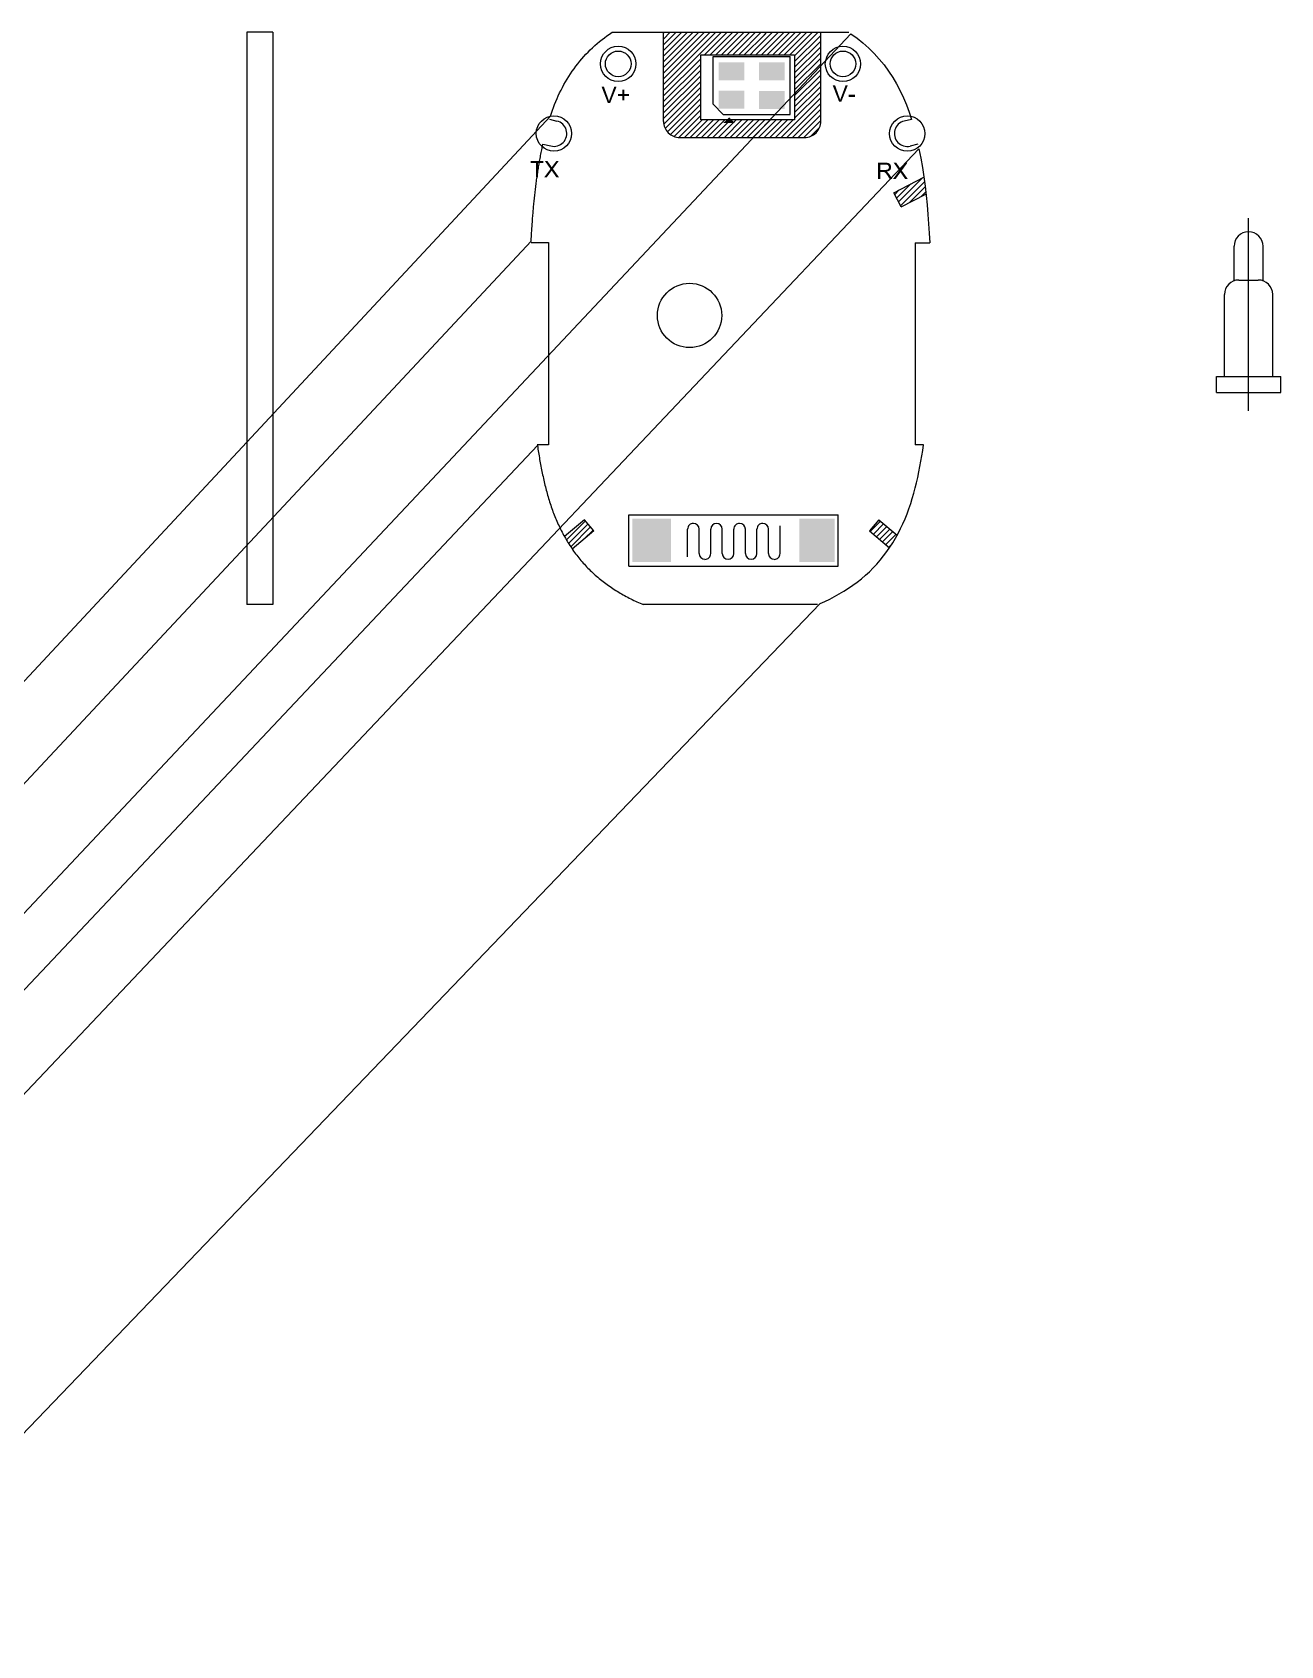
# Model space of a CAD drawing. Extents: x 0 to 768, y 0 to 803.
# Drawn here: x 729.1 to 767.9, y 752.6 to 802.8 of the extents above; entities that cross this region are included whole.
import ezdxf

# ---------------------------------------------------------------- set-up
doc = ezdxf.new("R2010")
doc.units = 0
doc.linetypes.add('CENTER', pattern=[50.8, 31.75, -6.35, 6.35, -6.35])
doc.layers.get('0').update_dxf_attribs({"linetype": 'CONTINUOUS'})
doc.layers.add('MD210D20200325_GTO', color=6, linetype='CONTINUOUS')

msp = doc.modelspace()

# ---------------------------------------------------------------- linework, layer by layer
at = {"color": 3, "linetype": 'CONTINUOUS'}
for p, q in [((747.122, 802.784), (754.479, 802.784)), ((0, 0), (754.544, 802.74)), ((746.442, 802.237), (746.512, 802.304)), ((746.512, 802.304), (746.584, 802.369)), ((746.584, 802.369), (746.657, 802.433)), ((746.657, 802.433), (746.731, 802.495)), ((746.731, 802.495), (746.807, 802.556)), ((746.807, 802.556), (746.884, 802.615)), ((746.884, 802.615), (746.962, 802.673)), ((746.962, 802.673), (747.041, 802.73)), ((747.041, 802.73), (747.122, 802.784)), ((754.544, 802.74), (754.736, 802.601)), ((754.736, 802.601), (754.921, 802.452)), ((754.921, 802.452), (755.098, 802.295)), ((755.098, 802.295), (755.266, 802.128)), ((745.996, 801.729), (746.055, 801.806)), ((746.055, 801.806), (746.116, 801.882)), ((746.116, 801.882), (746.178, 801.956)), ((746.178, 801.956), (746.242, 802.029)), ((746.242, 802.029), (746.307, 802.1)), ((746.307, 802.1), (746.374, 802.169)), ((746.374, 802.169), (746.442, 802.237)), ((755.266, 802.128), (755.425, 801.953)), ((755.425, 801.953), (755.575, 801.771)), ((745.674, 801.241), (745.724, 801.325)), ((745.724, 801.325), (745.775, 801.408)), ((745.775, 801.408), (745.828, 801.49)), ((745.828, 801.49), (745.883, 801.571)), ((745.883, 801.571), (745.939, 801.65)), ((745.939, 801.65), (745.996, 801.729)), ((755.575, 801.771), (755.714, 801.58)), ((755.714, 801.58), (755.844, 801.381)), ((755.844, 801.381), (755.964, 801.176)), ((745.408, 800.72), (745.448, 800.809)), ((745.448, 800.809), (745.49, 800.897)), ((745.49, 800.897), (745.533, 800.984)), ((745.533, 800.984), (745.579, 801.07)), ((745.579, 801.07), (745.625, 801.156)), ((745.625, 801.156), (745.674, 801.241)), ((755.964, 801.176), (756.074, 800.965)), ((756.074, 800.965), (756.176, 800.749)), ((745.232, 800.266), (745.264, 800.358)), ((745.264, 800.358), (745.298, 800.45)), ((745.298, 800.45), (745.333, 800.541)), ((745.333, 800.541), (745.37, 800.631)), ((745.37, 800.631), (745.408, 800.72)), ((756.176, 800.749), (756.269, 800.529)), ((756.269, 800.529), (756.353, 800.305)), ((756.353, 800.305), (756.429, 800.077)), ((0, 0), (745.201, 800.173)), ((745.172, 800.081), (745.407, 800.025)), ((745.201, 800.173), (745.232, 800.266)), ((756.429, 800.077), (756.201, 800.022)), ((744.96, 799.264), (744.97, 799.308)), ((744.97, 799.308), (745.219, 799.248)), ((756.63, 799.304), (756.388, 799.246)), ((0, 0), (756.662, 799.155)), ((744.858, 798.73), (744.866, 798.775)), ((744.866, 798.775), (744.873, 798.82)), ((744.873, 798.82), (744.881, 798.864)), ((744.881, 798.864), (744.89, 798.909)), ((744.89, 798.909), (744.898, 798.953)), ((744.898, 798.953), (744.906, 798.998)), ((744.906, 798.998), (744.915, 799.042)), ((744.915, 799.042), (744.924, 799.087)), ((744.924, 799.087), (744.933, 799.131)), ((744.933, 799.131), (744.942, 799.176)), ((744.942, 799.176), (744.951, 799.22)), ((744.951, 799.22), (744.96, 799.264)), ((756.662, 799.155), (756.717, 798.868)), ((756.717, 798.868), (756.767, 798.579)), ((744.781, 798.236), (744.788, 798.281)), ((744.788, 798.281), (744.794, 798.326)), ((744.794, 798.326), (744.801, 798.371)), ((744.801, 798.371), (744.807, 798.416)), ((744.807, 798.416), (744.814, 798.461)), ((744.814, 798.461), (744.821, 798.506)), ((744.821, 798.506), (744.828, 798.551)), ((744.828, 798.551), (744.835, 798.596)), ((744.835, 798.596), (744.843, 798.641)), ((744.843, 798.641), (744.85, 798.685)), ((744.85, 798.685), (744.858, 798.73)), ((756.767, 798.579), (756.811, 798.29)), ((756.811, 798.29), (756.85, 797.999)), ((744.719, 797.739), (744.724, 797.785)), ((744.724, 797.785), (744.73, 797.83)), ((744.73, 797.83), (744.735, 797.875)), ((744.735, 797.875), (744.74, 797.92)), ((744.74, 797.92), (744.746, 797.966)), ((744.746, 797.966), (744.751, 798.011)), ((744.751, 798.011), (744.757, 798.056)), ((744.757, 798.056), (744.763, 798.101)), ((744.763, 798.101), (744.769, 798.146)), ((744.769, 798.146), (744.775, 798.191)), ((744.775, 798.191), (744.781, 798.236)), ((756.85, 797.999), (756.884, 797.707)), ((744.67, 797.241), (744.674, 797.286)), ((744.674, 797.286), (744.678, 797.331)), ((744.678, 797.331), (744.682, 797.377)), ((744.682, 797.377), (744.686, 797.422)), ((744.686, 797.422), (744.691, 797.468)), ((744.691, 797.468), (744.695, 797.513)), ((744.695, 797.513), (744.7, 797.558)), ((744.7, 797.558), (744.705, 797.604)), ((744.705, 797.604), (744.709, 797.649)), ((744.709, 797.649), (744.714, 797.694)), ((744.714, 797.694), (744.719, 797.739)), ((756.884, 797.707), (756.914, 797.415)), ((756.914, 797.415), (756.941, 797.122)), ((744.631, 796.74), (744.634, 796.786)), ((744.634, 796.786), (744.637, 796.831)), ((744.637, 796.831), (744.641, 796.877)), ((744.641, 796.877), (744.644, 796.922)), ((744.644, 796.922), (744.647, 796.968)), ((744.647, 796.968), (744.651, 797.013)), ((744.651, 797.013), (744.655, 797.059)), ((744.655, 797.059), (744.658, 797.104)), ((744.658, 797.104), (744.662, 797.15)), ((744.662, 797.15), (744.666, 797.195)), ((744.666, 797.195), (744.67, 797.241)), ((756.941, 797.122), (756.963, 796.829)), ((756.963, 796.829), (756.981, 796.535)), ((0, 0), (744.604, 796.284)), ((744.604, 796.284), (744.606, 796.33)), ((744.606, 796.33), (744.609, 796.376)), ((744.609, 796.376), (744.611, 796.421)), ((744.611, 796.421), (744.614, 796.467)), ((744.614, 796.467), (744.617, 796.512)), ((744.617, 796.512), (744.619, 796.558)), ((744.619, 796.558), (744.622, 796.603)), ((744.622, 796.603), (744.625, 796.649)), ((744.625, 796.649), (744.628, 796.695)), ((744.628, 796.695), (744.631, 796.74)), ((756.981, 796.535), (756.997, 796.24)), ((744.602, 796.243), (745.146, 796.243)), ((745.146, 796.243), (745.144, 789.952)), ((756.545, 796.24), (756.545, 789.952)), ((756.545, 796.24), (756.997, 796.24)), ((0, 0), (744.799, 789.933)), ((745.144, 789.952), (744.796, 789.952)), ((744.799, 789.933), (744.807, 789.879)), ((744.807, 789.879), (744.815, 789.825)), ((744.815, 789.825), (744.823, 789.771)), ((744.823, 789.771), (744.832, 789.717)), ((756.804, 789.952), (756.545, 789.952)), ((756.752, 789.614), (756.779, 789.782)), ((756.779, 789.782), (756.804, 789.952)), ((744.832, 789.717), (744.841, 789.663)), ((744.841, 789.663), (744.85, 789.609)), ((744.85, 789.609), (744.859, 789.555)), ((744.859, 789.555), (744.868, 789.502)), ((744.868, 789.502), (744.878, 789.448)), ((744.878, 789.448), (744.888, 789.394)), ((744.888, 789.394), (744.898, 789.34)), ((744.898, 789.34), (744.908, 789.287)), ((744.908, 789.287), (744.918, 789.233)), ((756.659, 789.111), (756.692, 789.278)), ((756.692, 789.278), (756.723, 789.445)), ((756.723, 789.445), (756.752, 789.614)), ((744.918, 789.233), (744.929, 789.179)), ((744.929, 789.179), (744.939, 789.126)), ((744.939, 789.126), (744.95, 789.072)), ((744.95, 789.072), (744.961, 789.019)), ((744.961, 789.019), (744.973, 788.966)), ((744.973, 788.966), (744.984, 788.913)), ((744.984, 788.913), (744.996, 788.86)), ((744.996, 788.86), (745.008, 788.807)), ((745.008, 788.807), (745.021, 788.754)), ((745.021, 788.754), (745.034, 788.701)), ((756.544, 788.613), (756.585, 788.778)), ((756.585, 788.778), (756.623, 788.944)), ((756.623, 788.944), (756.659, 789.111)), ((745.034, 788.701), (745.047, 788.648)), ((745.047, 788.648), (745.06, 788.596)), ((745.06, 788.596), (745.073, 788.543)), ((745.073, 788.543), (745.087, 788.491)), ((745.087, 788.491), (745.102, 788.439)), ((745.102, 788.439), (745.116, 788.387)), ((745.116, 788.387), (745.131, 788.335)), ((745.131, 788.335), (745.147, 788.284)), ((745.147, 788.284), (745.162, 788.232)), ((756.404, 788.126), (756.454, 788.287)), ((756.454, 788.287), (756.501, 788.449)), ((756.501, 788.449), (756.544, 788.613)), ((745.162, 788.232), (745.178, 788.181)), ((745.178, 788.181), (745.195, 788.13)), ((745.195, 788.13), (745.212, 788.079)), ((745.212, 788.079), (745.229, 788.028)), ((745.229, 788.028), (745.247, 787.977)), ((745.247, 787.977), (745.265, 787.927)), ((745.265, 787.927), (745.283, 787.876)), ((745.283, 787.876), (745.302, 787.826)), ((745.302, 787.826), (745.322, 787.776)), ((745.322, 787.776), (745.342, 787.727)), ((756.229, 787.654), (756.292, 787.81)), ((756.292, 787.81), (756.35, 787.967)), ((756.35, 787.967), (756.404, 788.126)), ((745.342, 787.727), (745.362, 787.677)), ((745.362, 787.677), (745.383, 787.628)), ((745.383, 787.628), (745.404, 787.579)), ((745.404, 787.579), (745.426, 787.53)), ((745.426, 787.53), (745.448, 787.481)), ((745.448, 787.481), (745.47, 787.433)), ((745.47, 787.433), (745.493, 787.385)), ((745.493, 787.385), (745.517, 787.337)), ((745.517, 787.337), (745.541, 787.289)), ((745.541, 787.289), (745.565, 787.241)), ((745.565, 787.241), (745.59, 787.194)), ((756.014, 787.201), (756.09, 787.35)), ((756.09, 787.35), (756.162, 787.501)), ((756.162, 787.501), (756.229, 787.654)), ((745.59, 787.194), (745.615, 787.147)), ((745.615, 787.147), (745.641, 787.101)), ((745.641, 787.101), (745.667, 787.055)), ((745.667, 787.055), (745.694, 787.008)), ((745.694, 787.008), (745.721, 786.963)), ((745.721, 786.963), (745.749, 786.917)), ((745.749, 786.917), (745.777, 786.872)), ((745.777, 786.872), (745.805, 786.827)), ((745.805, 786.827), (745.835, 786.783)), ((745.835, 786.783), (745.864, 786.739)), ((745.864, 786.739), (745.894, 786.695)), ((755.663, 786.634), (755.758, 786.771)), ((755.758, 786.771), (755.848, 786.911)), ((755.848, 786.911), (755.933, 787.054)), ((755.933, 787.054), (756.014, 787.201)), ((745.894, 786.695), (745.925, 786.652)), ((745.925, 786.652), (745.956, 786.609)), ((745.956, 786.609), (745.988, 786.566)), ((745.988, 786.566), (746.02, 786.524)), ((746.02, 786.524), (746.052, 786.482)), ((746.052, 786.482), (746.085, 786.441)), ((746.085, 786.441), (746.119, 786.4)), ((746.119, 786.4), (746.153, 786.359)), ((746.153, 786.359), (746.187, 786.319)), ((746.187, 786.319), (746.222, 786.279)), ((746.222, 786.279), (746.258, 786.24)), ((746.258, 786.24), (746.294, 786.201)), ((755.237, 786.127), (755.35, 786.248)), ((755.35, 786.248), (755.459, 786.373)), ((755.459, 786.373), (755.564, 786.502)), ((755.564, 786.502), (755.663, 786.634)), ((746.294, 786.201), (746.33, 786.163)), ((746.33, 786.163), (746.367, 786.124)), ((746.367, 786.124), (746.404, 786.087)), ((746.404, 786.087), (746.441, 786.05)), ((746.441, 786.05), (746.48, 786.013)), ((746.48, 786.013), (746.518, 785.976)), ((746.518, 785.976), (746.557, 785.941)), ((746.557, 785.941), (746.597, 785.905)), ((746.597, 785.905), (746.636, 785.87)), ((746.636, 785.87), (746.677, 785.836)), ((746.677, 785.836), (746.717, 785.802)), ((746.717, 785.802), (746.759, 785.768)), ((746.759, 785.768), (746.8, 785.735)), ((746.8, 785.735), (746.842, 785.702)), ((754.739, 785.687), (754.87, 785.791)), ((754.87, 785.791), (754.996, 785.898)), ((754.996, 785.898), (755.119, 786.01)), ((755.119, 786.01), (755.237, 786.127)), ((746.842, 785.702), (746.884, 785.67)), ((746.884, 785.67), (746.927, 785.638)), ((746.927, 785.638), (746.97, 785.607)), ((746.97, 785.607), (747.013, 785.576)), ((747.013, 785.576), (747.057, 785.545)), ((747.057, 785.545), (747.101, 785.515)), ((747.101, 785.515), (747.145, 785.486)), ((747.145, 785.486), (747.19, 785.457)), ((747.19, 785.457), (747.235, 785.428)), ((747.235, 785.428), (747.28, 785.4)), ((747.28, 785.4), (747.326, 785.372)), ((747.326, 785.372), (747.371, 785.344)), ((747.371, 785.344), (747.418, 785.317)), ((747.418, 785.317), (747.464, 785.291)), ((747.464, 785.291), (747.511, 785.265)), ((747.511, 785.265), (747.558, 785.239)), ((747.558, 785.239), (747.605, 785.214)), ((753.889, 785.16), (754.038, 785.237)), ((754.038, 785.237), (754.184, 785.319)), ((754.184, 785.319), (754.327, 785.404)), ((754.327, 785.404), (754.468, 785.494)), ((754.468, 785.494), (754.605, 785.589)), ((754.605, 785.589), (754.739, 785.687)), ((0, 0), (753.585, 785.018)), ((747.605, 785.214), (747.652, 785.189)), ((747.652, 785.189), (747.7, 785.165)), ((747.7, 785.165), (747.748, 785.141)), ((747.748, 785.141), (747.796, 785.117)), ((747.796, 785.117), (747.845, 785.094)), ((747.845, 785.094), (747.893, 785.072)), ((747.893, 785.072), (747.942, 785.049)), ((747.942, 785.049), (747.991, 785.028)), ((747.991, 785.028), (748.041, 785.006)), ((748.041, 785.006), (748.09, 784.985)), ((753.507, 784.985), (748.09, 784.985)), ((753.585, 785.018), (753.738, 785.087)), ((753.738, 785.087), (753.889, 785.16))]:
    msp.add_line(p, q, dxfattribs=at)
at = {"color": 1, "linetype": 'CONTINUOUS'}
for p, q in [((748.722, 802.752), (748.754, 802.784)), ((748.722, 802.575), (748.931, 802.784)), ((748.722, 802.398), (749.108, 802.784)), ((748.722, 802.221), (749.285, 802.784)), ((748.722, 802.045), (749.461, 802.784)), ((748.722, 801.868), (749.638, 802.784)), ((748.722, 801.691), (749.815, 802.784)), ((748.722, 801.514), (749.992, 802.784)), ((748.722, 801.338), (750.169, 802.784)), ((748.722, 801.161), (750.345, 802.784)), ((748.722, 800.984), (750.522, 802.784)), ((748.722, 800.014), (748.722, 802.784)), ((749.995, 802.08), (750.699, 802.784)), ((750.172, 802.08), (750.876, 802.784)), ((750.348, 802.08), (751.052, 802.784)), ((750.525, 802.08), (751.229, 802.784)), ((750.702, 802.08), (751.406, 802.784)), ((750.879, 802.08), (751.583, 802.784)), ((751.056, 802.08), (751.76, 802.784)), ((751.573, 802.244), (752.113, 802.784)), ((751.586, 802.08), (752.29, 802.784)), ((751.763, 802.08), (752.467, 802.784)), ((751.859, 802.708), (751.936, 802.784)), ((751.939, 802.08), (752.643, 802.784)), ((752.116, 802.08), (752.82, 802.784)), ((752.293, 802.08), (752.997, 802.784)), ((752.47, 802.08), (753.174, 802.784)), ((752.647, 802.08), (753.351, 802.784)), ((752.797, 802.054), (753.527, 802.784)), ((753.608, 800.015), (753.608, 802.784)), ((751.232, 802.08), (751.859, 802.708)), ((752.797, 801.877), (753.608, 802.688)), ((752.797, 801.7), (753.608, 802.511)), ((752.797, 801.523), (753.608, 802.335)), ((748.722, 800.807), (749.878, 801.963)), ((748.722, 800.63), (749.878, 801.787)), ((749.878, 802.08), (752.797, 802.08)), ((749.878, 800.063), (749.878, 802.08)), ((751.409, 802.08), (751.573, 802.244)), ((752.797, 801.347), (753.608, 802.158)), ((752.797, 802.08), (752.797, 800.063)), ((752.797, 801.17), (753.608, 801.981)), ((752.797, 800.993), (753.608, 801.804)), ((748.722, 800.454), (749.878, 801.61)), ((748.722, 800.277), (749.878, 801.433)), ((752.797, 800.816), (753.608, 801.627)), ((752.797, 800.639), (753.608, 801.451)), ((748.722, 800.1), (749.878, 801.256)), ((748.729, 799.93), (749.878, 801.079)), ((748.771, 799.796), (749.878, 800.903)), ((752.797, 800.463), (753.608, 801.274)), ((752.797, 800.286), (753.608, 801.097)), ((752.797, 800.109), (753.608, 800.92)), ((748.841, 799.689), (749.878, 800.726)), ((748.934, 799.605), (749.878, 800.549)), ((749.05, 799.544), (749.878, 800.372)), ((752.379, 799.515), (753.608, 800.744)), ((752.556, 799.515), (753.608, 800.567)), ((752.732, 799.515), (753.608, 800.39)), ((749.197, 799.515), (749.878, 800.196)), ((749.373, 799.514), (749.922, 800.063)), ((749.55, 799.514), (750.099, 800.063)), ((749.727, 799.514), (750.276, 800.063)), ((752.797, 800.063), (749.878, 800.063)), ((749.903, 799.514), (750.452, 800.063)), ((750.08, 799.514), (750.629, 800.063)), ((750.257, 799.514), (750.806, 800.063)), ((750.434, 799.514), (750.983, 800.063)), ((750.611, 799.514), (751.159, 800.063)), ((750.787, 799.514), (751.336, 800.063)), ((750.964, 799.514), (751.513, 800.063)), ((751.141, 799.514), (751.69, 800.063)), ((751.318, 799.514), (751.867, 800.063)), ((751.495, 799.514), (752.043, 800.063)), ((751.672, 799.514), (752.22, 800.063)), ((751.848, 799.515), (752.397, 800.063)), ((752.025, 799.515), (752.574, 800.063)), ((752.202, 799.515), (752.75, 800.063)), ((752.909, 799.515), (753.608, 800.213)), ((753.086, 799.515), (753.608, 800.036)), ((753.302, 799.554), (753.569, 799.82)), ((749.222, 799.514), (753.108, 799.515)), ((755.88, 797.795), (756.813, 798.274)), ((756.108, 797.352), (755.88, 797.795)), ((755.908, 797.741), (756.049, 797.881)), ((755.968, 797.624), (756.412, 798.068)), ((756.028, 797.507), (756.776, 798.255)), ((756.088, 797.39), (756.832, 798.134)), ((756.353, 797.479), (756.852, 797.978)), ((756.717, 797.665), (756.871, 797.82)), ((756.108, 797.353), (756.88, 797.749)), ((746.265, 787.625), (745.64, 787.103)), ((745.698, 787.001), (746.292, 787.594)), ((745.765, 786.891), (746.372, 787.497)), ((745.835, 786.783), (746.452, 787.401)), ((746.555, 787.278), (745.881, 786.714)), ((746.255, 787.027), (746.533, 787.305)), ((746.555, 787.278), (746.265, 787.625)), ((755.409, 787.627), (755.119, 787.28)), ((755.119, 787.28), (755.748, 786.756)), ((755.147, 787.257), (755.468, 787.577)), ((755.243, 787.176), (755.564, 787.497)), ((755.34, 787.096), (755.66, 787.417)), ((755.409, 787.627), (755.984, 787.146)), ((755.436, 787.016), (755.757, 787.336)), ((755.532, 786.935), (755.853, 787.256)), ((755.629, 786.855), (755.949, 787.175)), ((755.725, 786.774), (755.824, 786.873))]:
    msp.add_line(p, q, dxfattribs=at)
at = {"color": 3}
for p, q in [((736.569, 802.784), (735.769, 802.784)), ((735.769, 802.784), (735.769, 784.985)), ((736.569, 802.784), (736.569, 784.985)), ((736.569, 784.985), (735.769, 784.985))]:
    msp.add_line(p, q, dxfattribs=at)
at = {"color": 1, "linetype": 'CENTER'}
msp.add_line((766.909, 791.014), (766.909, 797.004), dxfattribs=at)
for p, q in [((766.909, 796.58), (766.909, 796.58)), ((766.459, 795.054), (766.459, 796.13)), ((767.359, 795.054), (767.359, 796.13)), ((766.609, 795.08), (767.209, 795.08)), ((766.159, 792.08), (766.159, 794.63)), ((767.659, 792.08), (767.659, 794.63)), ((765.909, 791.58), (765.909, 792.08)), ((765.909, 792.08), (767.909, 792.08)), ((767.909, 791.58), (767.909, 792.08)), ((765.909, 791.58), (767.909, 791.58))]:
    msp.add_line(p, q)
for centre in [(747.31, 801.802), (754.299, 801.801), (745.313, 799.636), (756.297, 799.634)]:
    msp.add_circle(centre, 0.549)
at = {"color": 3, "linetype": 'CONTINUOUS'}
for centre in [(747.31, 801.802), (754.299, 801.801)]:
    msp.add_circle(centre, 0.399, dxfattribs=at)
at = {"color": 7, "linetype": 'CONTINUOUS'}
msp.add_circle((749.53, 793.978), 1, dxfattribs=at)
at = {"color": 3, "linetype": 'CONTINUOUS'}
for centre, radius, start, end in [((745.313, 799.636), 0.399, 256.4207, 76.4491), ((756.295, 799.634), 0.399, 103.5503, 283.5791), ((750.801, 784.111), 0.874, 89.9776, 90.0224)]:
    msp.add_arc(centre, radius, start, end, dxfattribs=at)
at = {"color": 1, "linetype": 'CONTINUOUS'}
for centre, start, end in [((749.221, 800.014), 179.9987, 270.0258), ((753.108, 800.014), 269.9956, 0.0288)]:
    msp.add_arc(centre, 0.5, start, end, dxfattribs=at)
for centre, start, end in [((766.909, 796.13), 90, 180), ((766.909, 796.13), 0, 90), ((766.609, 794.63), 90, 180), ((767.209, 794.63), 0, 90)]:
    msp.add_arc(centre, 0.45, start, end)
for points in [[(751.227, 801.853), (751.227, 801.289), (750.429, 801.853), (750.429, 801.289)], [(752.484, 801.853), (752.484, 801.289), (751.685, 801.853), (751.685, 801.289)], [(751.227, 800.969), (751.227, 800.405), (750.429, 800.969), (750.429, 800.405)], [(752.484, 800.96), (752.484, 800.396), (751.685, 800.96), (751.685, 800.396)], [(748.949, 787.658), (748.949, 786.31), (747.751, 787.658), (747.751, 786.31)], [(754.041, 787.658), (754.041, 786.31), (752.942, 787.658), (752.942, 786.31)]]:
    msp.add_solid(points)
at = {"layer": 'MD210D20200325_GTO'}
for p, q in [((750.259, 802.028), (752.655, 802.028)), ((750.259, 800.551), (750.259, 802.028)), ((752.655, 800.231), (752.655, 802.028)), ((750.259, 800.551), (750.578, 800.231)), ((750.578, 800.231), (752.655, 800.231)), ((747.641, 786.185), (747.641, 787.773)), ((747.641, 787.773), (754.15, 787.773)), ((754.15, 786.185), (754.15, 787.773)), ((749.468, 786.475), (749.468, 787.333)), ((749.828, 786.575), (749.828, 787.333)), ((749.828, 786.575), (749.828, 787.333)), ((750.187, 786.575), (750.187, 787.333)), ((750.546, 786.575), (750.546, 787.333)), ((750.906, 786.575), (750.906, 787.333)), ((751.265, 786.575), (751.265, 787.333)), ((751.625, 786.575), (751.625, 787.333)), ((751.984, 786.575), (751.984, 787.333)), ((751.984, 786.575), (751.984, 787.333)), ((752.343, 786.575), (752.343, 787.433)), ((747.641, 786.185), (754.15, 786.185))]:
    msp.add_line(p, q, dxfattribs=at)
for centre, start, end in [((749.648, 787.333), 90.0401, 180.0408), ((749.648, 787.333), 360, 90), ((750.367, 787.333), 90, 180), ((750.366, 787.333), 360, 89.9192), ((751.086, 787.333), 90.0401, 180.0408), ((751.085, 787.333), 360, 90), ((751.804, 787.333), 90.0401, 180.0408), ((751.804, 787.333), 360, 90), ((750.007, 786.575), 180, 270), ((750.007, 786.574), 270.0401, 0.0408), ((750.726, 786.575), 180, 270), ((750.726, 786.575), 270, 0), ((751.445, 786.575), 180, 270), ((751.445, 786.575), 270, 0), ((752.164, 786.575), 180, 270), ((752.164, 786.574), 270.0401, 0.0408)]:
    msp.add_arc(centre, 0.18, start, end, dxfattribs=at)
for points in [[(746.936, 800.723), (746.792, 801.094), (746.998, 800.723), (746.866, 801.094)], [(747.053, 800.723), (747.191, 801.094), (747.114, 800.723), (747.26, 801.094)], [(747.191, 801.094), (747.191, 801.094), (747.26, 801.094), (747.191, 801.094)], [(747.305, 800.806), (747.305, 800.864), (747.643, 800.806), (747.643, 800.864)], [(747.305, 800.864), (747.444, 800.864), (747.643, 800.864), (747.503, 800.864)], [(747.444, 800.864), (747.444, 801.003), (747.503, 800.864), (747.503, 801.003)], [(747.444, 800.666), (747.444, 800.806), (747.503, 800.666), (747.503, 800.806)], [(754.124, 800.763), (753.98, 801.134), (754.186, 800.763), (754.054, 801.134)], [(754.241, 800.763), (754.379, 801.134), (754.302, 800.763), (754.448, 801.134)], [(754.379, 801.134), (754.379, 801.134), (754.448, 801.134), (754.379, 801.134)], [(754.476, 800.776), (754.476, 800.839), (754.669, 800.776), (754.669, 800.839)], [(746.936, 800.722), (746.936, 800.723), (746.998, 800.722), (746.998, 800.723)], [(746.937, 800.721), (746.936, 800.722), (746.999, 800.721), (746.998, 800.722)], [(746.938, 800.718), (746.937, 800.721), (747, 800.718), (746.999, 800.721)], [(746.939, 800.715), (746.938, 800.718), (747.001, 800.715), (747, 800.718)], [(746.942, 800.707), (746.939, 800.715), (747.004, 800.707), (747.001, 800.715)], [(746.947, 800.696), (746.942, 800.707), (747.008, 800.696), (747.004, 800.707)], [(746.952, 800.683), (746.947, 800.696), (747.012, 800.683), (747.008, 800.696)], [(746.957, 800.669), (746.952, 800.683), (747.017, 800.669), (747.012, 800.683)], [(746.968, 800.64), (746.957, 800.669), (747.025, 800.64), (747.017, 800.669)], [(746.99, 800.583), (746.968, 800.64), (747.06, 800.583), (747.082, 800.64)], [(747.025, 800.64), (747.026, 800.641), (747.082, 800.64), (747.082, 800.641)], [(747.026, 800.641), (747.027, 800.643), (747.082, 800.641), (747.083, 800.643)], [(747.027, 800.643), (747.028, 800.646), (747.083, 800.643), (747.084, 800.646)], [(747.028, 800.646), (747.03, 800.655), (747.084, 800.646), (747.088, 800.655)], [(747.03, 800.655), (747.033, 800.666), (747.088, 800.655), (747.092, 800.666)], [(747.033, 800.666), (747.037, 800.678), (747.092, 800.666), (747.097, 800.678)], [(747.037, 800.678), (747.042, 800.692), (747.097, 800.678), (747.102, 800.692)], [(747.042, 800.692), (747.047, 800.707), (747.102, 800.692), (747.108, 800.707)], [(747.047, 800.707), (747.053, 800.723), (747.108, 800.707), (747.114, 800.723)], [(754.124, 800.762), (754.124, 800.763), (754.186, 800.762), (754.186, 800.763)], [(754.125, 800.761), (754.124, 800.762), (754.187, 800.761), (754.186, 800.762)], [(754.126, 800.758), (754.125, 800.761), (754.188, 800.758), (754.187, 800.761)], [(754.127, 800.755), (754.126, 800.758), (754.189, 800.755), (754.188, 800.758)], [(754.13, 800.747), (754.127, 800.755), (754.192, 800.747), (754.189, 800.755)], [(754.135, 800.736), (754.13, 800.747), (754.195, 800.736), (754.192, 800.747)], [(754.14, 800.723), (754.135, 800.736), (754.2, 800.723), (754.195, 800.736)], [(754.145, 800.708), (754.14, 800.723), (754.205, 800.708), (754.2, 800.723)], [(754.156, 800.68), (754.145, 800.708), (754.213, 800.68), (754.205, 800.708)], [(754.178, 800.623), (754.156, 800.68), (754.248, 800.623), (754.27, 800.68)], [(754.214, 800.681), (754.215, 800.683), (754.27, 800.681), (754.271, 800.683)], [(754.214, 800.68), (754.214, 800.681), (754.27, 800.68), (754.27, 800.681)], [(754.215, 800.683), (754.216, 800.686), (754.271, 800.683), (754.272, 800.686)], [(754.216, 800.686), (754.218, 800.695), (754.272, 800.686), (754.276, 800.695)], [(754.218, 800.695), (754.221, 800.705), (754.276, 800.695), (754.28, 800.705)], [(754.221, 800.705), (754.225, 800.718), (754.28, 800.705), (754.285, 800.718)], [(754.225, 800.718), (754.23, 800.732), (754.285, 800.718), (754.29, 800.732)], [(754.23, 800.732), (754.235, 800.748), (754.29, 800.732), (754.296, 800.748)], [(754.235, 800.748), (754.241, 800.763), (754.296, 800.748), (754.302, 800.763)], [(750.578, 799.962), (750.758, 800.141), (750.938, 799.962), (750.758, 800.141)], [(744.584, 798.721), (744.584, 798.781), (744.988, 798.721), (744.988, 798.781)], [(745.123, 798.65), (745.03, 798.781), (745.203, 798.65), (745.11, 798.781)], [(745.03, 798.781), (745.03, 798.781), (745.11, 798.781), (745.03, 798.781)], [(745.284, 798.644), (745.387, 798.781), (745.361, 798.644), (745.461, 798.781)], [(744.753, 798.27), (744.753, 798.721), (744.82, 798.27), (744.82, 798.721)], [(745.006, 798.27), (745.138, 798.447), (745.087, 798.27), (745.217, 798.447)], [(745.123, 798.649), (745.123, 798.65), (745.203, 798.649), (745.203, 798.65)], [(745.124, 798.648), (745.123, 798.649), (745.205, 798.648), (745.203, 798.649)], [(745.128, 798.643), (745.124, 798.648), (745.208, 798.643), (745.205, 798.648)], [(745.133, 798.636), (745.128, 798.643), (745.214, 798.636), (745.208, 798.643)], [(745.139, 798.627), (745.133, 798.636), (745.219, 798.627), (745.214, 798.636)], [(745.138, 798.447), (745.142, 798.451), (745.217, 798.447), (745.22, 798.451)], [(745.146, 798.617), (745.139, 798.627), (745.226, 798.617), (745.219, 798.627)], [(745.142, 798.451), (745.146, 798.457), (745.22, 798.451), (745.224, 798.457)], [(745.154, 798.606), (745.146, 798.617), (745.233, 798.606), (745.226, 798.617)], [(745.146, 798.457), (745.155, 798.468), (745.224, 798.457), (745.232, 798.468)], [(745.16, 798.597), (745.154, 798.606), (745.238, 798.597), (745.233, 798.606)], [(745.155, 798.468), (745.159, 798.474), (745.232, 798.468), (745.236, 798.474)], [(745.159, 798.474), (745.163, 798.479), (745.236, 798.474), (745.238, 798.479)], [(745.167, 798.587), (745.16, 798.597), (745.244, 798.587), (745.238, 798.597)], [(745.163, 798.479), (745.165, 798.482), (745.238, 798.479), (745.241, 798.482)], [(745.165, 798.482), (745.166, 798.483), (745.241, 798.482), (745.241, 798.483)], [(745.166, 798.483), (745.204, 798.535), (745.322, 798.483), (745.285, 798.535)], [(745.202, 798.538), (745.167, 798.587), (745.283, 798.538), (745.319, 798.587)], [(745.204, 798.535), (745.202, 798.538), (745.285, 798.535), (745.283, 798.538)], [(745.249, 798.471), (745.242, 798.483), (745.33, 798.471), (745.322, 798.483)], [(745.244, 798.587), (745.245, 798.589), (745.319, 798.587), (745.32, 798.589)], [(745.245, 798.589), (745.247, 798.592), (745.32, 798.589), (745.323, 798.592)], [(745.247, 798.592), (745.251, 798.597), (745.323, 798.592), (745.327, 798.597)], [(745.256, 798.462), (745.249, 798.471), (745.337, 798.462), (745.33, 798.471)], [(745.251, 798.597), (745.256, 798.605), (745.327, 798.597), (745.332, 798.605)], [(745.256, 798.605), (745.261, 798.613), (745.332, 798.605), (745.338, 798.613)], [(745.259, 798.457), (745.256, 798.462), (745.34, 798.457), (745.337, 798.462)], [(745.261, 798.454), (745.259, 798.457), (745.343, 798.454), (745.34, 798.457)], [(745.261, 798.613), (745.268, 798.623), (745.338, 798.613), (745.345, 798.623)], [(745.262, 798.453), (745.261, 798.454), (745.344, 798.453), (745.343, 798.454)], [(745.263, 798.452), (745.262, 798.453), (745.344, 798.452), (745.344, 798.453)], [(745.392, 798.27), (745.263, 798.452), (745.475, 798.27), (745.344, 798.452)], [(745.268, 798.623), (745.276, 798.633), (745.345, 798.623), (745.353, 798.633)], [(745.276, 798.633), (745.284, 798.644), (745.353, 798.633), (745.361, 798.644)], [(755.388, 798.727), (755.388, 798.728), (755.654, 798.727), (755.638, 798.728)], [(755.388, 798.728), (755.388, 798.728), (755.632, 798.728), (755.626, 798.728)], [(755.388, 798.725), (755.388, 798.727), (755.67, 798.725), (755.654, 798.727)], [(755.388, 798.722), (755.388, 798.725), (755.687, 798.722), (755.67, 798.725)], [(755.388, 798.719), (755.388, 798.722), (755.704, 798.719), (755.687, 798.722)], [(755.388, 798.717), (755.388, 798.719), (755.711, 798.717), (755.704, 798.719)], [(755.388, 798.714), (755.388, 798.717), (755.718, 798.714), (755.711, 798.717)], [(755.388, 798.712), (755.388, 798.714), (755.725, 798.712), (755.72, 798.714)], [(755.388, 798.714), (755.388, 798.714), (755.72, 798.714), (755.719, 798.714)], [(755.388, 798.714), (755.388, 798.714), (755.719, 798.714), (755.718, 798.714)], [(755.388, 798.708), (755.388, 798.712), (755.731, 798.708), (755.725, 798.712)], [(755.388, 798.703), (755.388, 798.708), (755.739, 798.703), (755.731, 798.708)], [(755.388, 798.696), (755.388, 798.703), (755.748, 798.696), (755.739, 798.703)], [(755.388, 798.688), (755.388, 798.696), (755.757, 798.688), (755.748, 798.696)], [(755.388, 798.678), (755.388, 798.688), (755.767, 798.678), (755.757, 798.688)], [(755.388, 798.672), (755.388, 798.678), (755.771, 798.672), (755.767, 798.678)], [(755.388, 798.503), (755.388, 798.672), (755.456, 798.503), (755.456, 798.672)], [(755.388, 798.672), (755.388, 798.672), (755.456, 798.672), (755.617, 798.672)], [(755.388, 798.497), (755.388, 798.503), (755.761, 798.497), (755.767, 798.503)], [(755.388, 798.503), (755.388, 798.503), (755.609, 798.503), (755.456, 798.503)], [(755.388, 798.495), (755.388, 798.497), (755.76, 798.495), (755.761, 798.497)], [(755.388, 798.493), (755.388, 798.495), (755.757, 798.493), (755.76, 798.495)], [(755.388, 798.49), (755.388, 798.493), (755.755, 798.49), (755.757, 798.493)], [(755.388, 798.488), (755.388, 798.49), (755.751, 798.488), (755.755, 798.49)], [(755.388, 798.484), (755.388, 798.488), (755.746, 798.484), (755.751, 798.488)], [(755.388, 798.481), (755.388, 798.484), (755.741, 798.481), (755.746, 798.484)], [(755.388, 798.477), (755.388, 798.481), (755.735, 798.477), (755.741, 798.481)], [(755.388, 798.473), (755.388, 798.477), (755.728, 798.473), (755.735, 798.477)], [(755.388, 798.469), (755.388, 798.473), (755.719, 798.469), (755.728, 798.473)], [(755.388, 798.465), (755.388, 798.469), (755.711, 798.465), (755.719, 798.469)], [(755.388, 798.461), (755.388, 798.465), (755.7, 798.461), (755.711, 798.465)], [(755.388, 798.457), (755.388, 798.461), (755.69, 798.457), (755.7, 798.461)], [(755.388, 798.454), (755.388, 798.457), (755.679, 798.454), (755.69, 798.457)], [(755.388, 798.452), (755.388, 798.454), (755.666, 798.452), (755.679, 798.454)], [(755.388, 798.45), (755.388, 798.452), (755.653, 798.45), (755.666, 798.452)], [(755.388, 798.449), (755.388, 798.45), (755.653, 798.449), (755.653, 798.45)], [(755.388, 798.447), (755.388, 798.449), (755.658, 798.447), (755.655, 798.449)], [(755.388, 798.449), (755.388, 798.449), (755.655, 798.449), (755.653, 798.449)], [(755.388, 798.445), (755.388, 798.447), (755.662, 798.445), (755.658, 798.447)], [(755.388, 798.444), (755.388, 798.445), (755.664, 798.444), (755.662, 798.445)], [(755.388, 798.217), (755.388, 798.444), (755.456, 798.217), (755.456, 798.444)], [(755.551, 798.444), (755.543, 798.444), (755.665, 798.444), (755.664, 798.444)], [(755.563, 798.443), (755.557, 798.444), (755.666, 798.443), (755.665, 798.444)], [(755.567, 798.442), (755.563, 798.443), (755.668, 798.442), (755.666, 798.443)], [(755.571, 798.441), (755.57, 798.442), (755.669, 798.441), (755.668, 798.442)], [(755.584, 798.437), (755.572, 798.441), (755.675, 798.437), (755.669, 798.441)], [(755.591, 798.433), (755.584, 798.437), (755.681, 798.433), (755.675, 798.437)], [(755.593, 798.433), (755.591, 798.433), (755.682, 798.433), (755.681, 798.433)], [(755.597, 798.43), (755.593, 798.433), (755.686, 798.43), (755.682, 798.433)], [(755.6, 798.429), (755.597, 798.43), (755.688, 798.429), (755.686, 798.43)], [(755.602, 798.428), (755.6, 798.429), (755.689, 798.428), (755.688, 798.429)], [(755.602, 798.427), (755.602, 798.428), (755.69, 798.427), (755.689, 798.428)], [(755.607, 798.424), (755.602, 798.427), (755.694, 798.424), (755.69, 798.427)], [(755.609, 798.423), (755.607, 798.424), (755.694, 798.423), (755.694, 798.424)], [(755.609, 798.422), (755.609, 798.423), (755.695, 798.422), (755.694, 798.423)], [(755.612, 798.419), (755.609, 798.422), (755.699, 798.419), (755.695, 798.422)], [(755.614, 798.418), (755.612, 798.419), (755.7, 798.418), (755.699, 798.419)], [(755.619, 798.413), (755.614, 798.418), (755.704, 798.413), (755.7, 798.418)], [(755.637, 798.671), (755.617, 798.672), (755.772, 798.671), (755.771, 798.672)], [(755.617, 798.503), (755.627, 798.504), (755.767, 798.503), (755.768, 798.504)], [(755.626, 798.407), (755.619, 798.413), (755.71, 798.407), (755.704, 798.413)], [(755.627, 798.405), (755.626, 798.407), (755.711, 798.405), (755.71, 798.407)], [(755.627, 798.504), (755.639, 798.505), (755.768, 798.504), (755.768, 798.505)], [(755.63, 798.401), (755.627, 798.405), (755.715, 798.401), (755.711, 798.405)], [(755.634, 798.397), (755.63, 798.401), (755.719, 798.397), (755.715, 798.401)], [(755.635, 798.395), (755.634, 798.397), (755.72, 798.395), (755.719, 798.397)], [(755.636, 798.394), (755.635, 798.395), (755.721, 798.394), (755.72, 798.395)], [(755.637, 798.393), (755.636, 798.394), (755.722, 798.393), (755.721, 798.394)], [(755.655, 798.668), (755.637, 798.671), (755.774, 798.668), (755.772, 798.671)], [(755.644, 798.383), (755.637, 798.393), (755.729, 798.383), (755.722, 798.393)], [(755.639, 798.505), (755.652, 798.507), (755.768, 798.505), (755.77, 798.507)], [(755.652, 798.372), (755.644, 798.383), (755.738, 798.372), (755.73, 798.383)], [(755.644, 798.383), (755.644, 798.383), (755.73, 798.383), (755.729, 798.383)], [(755.652, 798.507), (755.663, 798.509), (755.77, 798.507), (755.771, 798.509)], [(755.653, 798.37), (755.652, 798.372), (755.74, 798.37), (755.738, 798.372)], [(755.661, 798.36), (755.653, 798.37), (755.746, 798.36), (755.74, 798.37)], [(755.665, 798.665), (755.655, 798.668), (755.775, 798.665), (755.774, 798.668)], [(755.664, 798.356), (755.661, 798.36), (755.749, 798.356), (755.746, 798.36)], [(755.663, 798.509), (755.671, 798.511), (755.771, 798.509), (755.773, 798.511)], [(755.669, 798.348), (755.664, 798.356), (755.754, 798.348), (755.749, 798.356)], [(755.669, 798.665), (755.665, 798.665), (755.776, 798.665), (755.775, 798.665)], [(755.67, 798.664), (755.669, 798.665), (755.776, 798.664), (755.776, 798.665)], [(755.676, 798.338), (755.669, 798.348), (755.76, 798.338), (755.754, 798.348)], [(755.68, 798.66), (755.67, 798.664), (755.778, 798.66), (755.776, 798.664)], [(755.671, 798.511), (755.673, 798.512), (755.773, 798.511), (755.773, 798.512)], [(755.673, 798.512), (755.675, 798.513), (755.773, 798.512), (755.774, 798.513)], [(755.675, 798.513), (755.678, 798.514), (755.774, 798.513), (755.774, 798.514)], [(755.681, 798.331), (755.676, 798.338), (755.765, 798.331), (755.76, 798.338)], [(755.678, 798.514), (755.682, 798.516), (755.774, 798.514), (755.776, 798.516)], [(755.682, 798.659), (755.68, 798.66), (755.778, 798.659), (755.778, 798.66)], [(755.682, 798.327), (755.681, 798.331), (755.767, 798.327), (755.765, 798.331)], [(755.689, 798.656), (755.682, 798.659), (755.78, 798.656), (755.778, 798.659)], [(755.682, 798.516), (755.688, 798.519), (755.776, 798.516), (755.778, 798.519)], [(755.684, 798.325), (755.682, 798.327), (755.769, 798.325), (755.767, 798.327)], [(755.686, 798.324), (755.684, 798.325), (755.77, 798.324), (755.769, 798.325)], [(755.686, 798.323), (755.686, 798.324), (755.77, 798.323), (755.77, 798.324)], [(755.753, 798.217), (755.686, 798.323), (755.838, 798.217), (755.77, 798.323)], [(755.688, 798.519), (755.694, 798.524), (755.778, 798.519), (755.78, 798.524)], [(755.696, 798.652), (755.689, 798.656), (755.782, 798.652), (755.78, 798.656)], [(755.694, 798.524), (755.698, 798.527), (755.78, 798.524), (755.782, 798.527)], [(755.699, 798.649), (755.696, 798.652), (755.784, 798.649), (755.782, 798.652)], [(755.698, 798.527), (755.701, 798.529), (755.782, 798.527), (755.783, 798.529)], [(755.7, 798.648), (755.699, 798.649), (755.784, 798.648), (755.784, 798.649)], [(755.705, 798.643), (755.7, 798.648), (755.786, 798.643), (755.784, 798.648)], [(755.701, 798.529), (755.708, 798.535), (755.783, 798.529), (755.786, 798.535)], [(755.709, 798.639), (755.705, 798.643), (755.787, 798.639), (755.786, 798.643)], [(755.708, 798.535), (755.712, 798.542), (755.786, 798.535), (755.788, 798.542)], [(755.714, 798.631), (755.709, 798.639), (755.79, 798.631), (755.787, 798.639)], [(755.712, 798.542), (755.713, 798.542), (755.788, 798.542), (755.789, 798.542)], [(755.713, 798.542), (755.714, 798.543), (755.789, 798.542), (755.789, 798.543)], [(755.716, 798.629), (755.714, 798.631), (755.791, 798.629), (755.79, 798.631)], [(755.714, 798.543), (755.715, 798.546), (755.789, 798.543), (755.79, 798.546)], [(755.715, 798.546), (755.718, 798.55), (755.79, 798.546), (755.791, 798.55)], [(755.721, 798.619), (755.716, 798.629), (755.794, 798.619), (755.791, 798.629)], [(755.718, 798.55), (755.72, 798.556), (755.791, 798.55), (755.792, 798.556)], [(755.72, 798.556), (755.722, 798.562), (755.792, 798.556), (755.794, 798.562)], [(755.721, 798.618), (755.721, 798.619), (755.794, 798.618), (755.794, 798.619)], [(755.724, 798.609), (755.721, 798.618), (755.795, 798.609), (755.794, 798.618)], [(755.722, 798.562), (755.724, 798.569), (755.794, 798.562), (755.796, 798.569)], [(755.725, 798.604), (755.724, 798.609), (755.796, 798.604), (755.795, 798.609)], [(755.724, 798.569), (755.725, 798.57), (755.796, 798.569), (755.796, 798.57)], [(755.725, 798.601), (755.725, 798.604), (755.796, 798.601), (755.796, 798.604)], [(755.727, 798.594), (755.725, 798.601), (755.797, 798.594), (755.796, 798.601)], [(755.725, 798.574), (755.726, 798.579), (755.796, 798.574), (755.796, 798.579)], [(755.725, 798.57), (755.725, 798.574), (755.796, 798.57), (755.796, 798.574)], [(755.726, 798.583), (755.727, 798.586), (755.797, 798.583), (755.797, 798.586)], [(755.726, 798.579), (755.726, 798.583), (755.796, 798.579), (755.797, 798.583)], [(755.727, 798.59), (755.727, 798.594), (755.797, 798.59), (755.797, 798.594)], [(755.727, 798.589), (755.727, 798.59), (755.797, 798.589), (755.797, 798.59)], [(755.727, 798.588), (755.727, 798.589), (755.797, 798.588), (755.797, 798.589)], [(755.727, 798.586), (755.727, 798.588), (755.797, 798.586), (755.797, 798.588)], [(755.851, 798.217), (755.983, 798.394), (755.932, 798.217), (756.061, 798.394)], [(755.967, 798.597), (755.874, 798.728), (756.048, 798.597), (755.954, 798.728)], [(755.874, 798.728), (755.874, 798.728), (755.954, 798.728), (755.874, 798.728)], [(755.968, 798.596), (755.967, 798.597), (756.048, 798.596), (756.048, 798.597)], [(755.968, 798.595), (755.968, 798.596), (756.049, 798.595), (756.048, 798.596)], [(755.972, 798.59), (755.968, 798.595), (756.052, 798.59), (756.049, 798.595)], [(755.977, 798.583), (755.972, 798.59), (756.058, 798.583), (756.052, 798.59)], [(755.983, 798.574), (755.977, 798.583), (756.063, 798.574), (756.058, 798.583)], [(755.99, 798.564), (755.983, 798.574), (756.07, 798.564), (756.063, 798.574)], [(755.983, 798.394), (755.986, 798.398), (756.061, 798.394), (756.064, 798.398)], [(755.986, 798.398), (755.99, 798.404), (756.064, 798.398), (756.068, 798.404)], [(755.998, 798.553), (755.99, 798.564), (756.077, 798.553), (756.07, 798.564)], [(755.99, 798.404), (755.999, 798.415), (756.068, 798.404), (756.077, 798.415)], [(756.004, 798.544), (755.998, 798.553), (756.083, 798.544), (756.077, 798.553)], [(755.999, 798.415), (756.004, 798.422), (756.077, 798.415), (756.08, 798.422)], [(756.011, 798.535), (756.004, 798.544), (756.088, 798.535), (756.083, 798.544)], [(756.004, 798.422), (756.007, 798.426), (756.08, 798.422), (756.083, 798.426)], [(756.007, 798.426), (756.009, 798.429), (756.083, 798.426), (756.085, 798.429)], [(756.009, 798.429), (756.01, 798.43), (756.085, 798.429), (756.086, 798.43)], [(756.01, 798.43), (756.048, 798.482), (756.166, 798.43), (756.129, 798.482)], [(756.046, 798.485), (756.011, 798.535), (756.127, 798.485), (756.164, 798.535)], [(756.048, 798.482), (756.046, 798.485), (756.129, 798.482), (756.127, 798.485)], [(756.094, 798.419), (756.086, 798.43), (756.175, 798.419), (756.166, 798.43)], [(756.088, 798.535), (756.089, 798.536), (756.164, 798.535), (756.165, 798.536)], [(756.089, 798.536), (756.091, 798.539), (756.165, 798.536), (756.167, 798.539)], [(756.091, 798.539), (756.095, 798.545), (756.167, 798.539), (756.171, 798.545)], [(756.1, 798.409), (756.094, 798.419), (756.181, 798.409), (756.175, 798.419)], [(756.095, 798.545), (756.1, 798.552), (756.171, 798.545), (756.176, 798.552)], [(756.1, 798.552), (756.105, 798.56), (756.176, 798.552), (756.183, 798.56)], [(756.103, 798.404), (756.1, 798.409), (756.185, 798.404), (756.181, 798.409)], [(756.105, 798.401), (756.103, 798.404), (756.187, 798.401), (756.185, 798.404)], [(756.105, 798.56), (756.112, 798.57), (756.183, 798.56), (756.19, 798.57)], [(756.106, 798.4), (756.105, 798.401), (756.188, 798.4), (756.187, 798.401)], [(756.107, 798.399), (756.106, 798.4), (756.189, 798.399), (756.188, 798.4)], [(756.236, 798.217), (756.107, 798.399), (756.319, 798.217), (756.189, 798.399)], [(756.112, 798.57), (756.12, 798.58), (756.19, 798.57), (756.197, 798.58)], [(756.12, 798.58), (756.129, 798.591), (756.197, 798.58), (756.205, 798.591)], [(756.129, 798.591), (756.231, 798.728), (756.205, 798.591), (756.305, 798.728)]]:
    msp.add_solid(points, dxfattribs=at)

doc.saveas('drawing.dxf')
